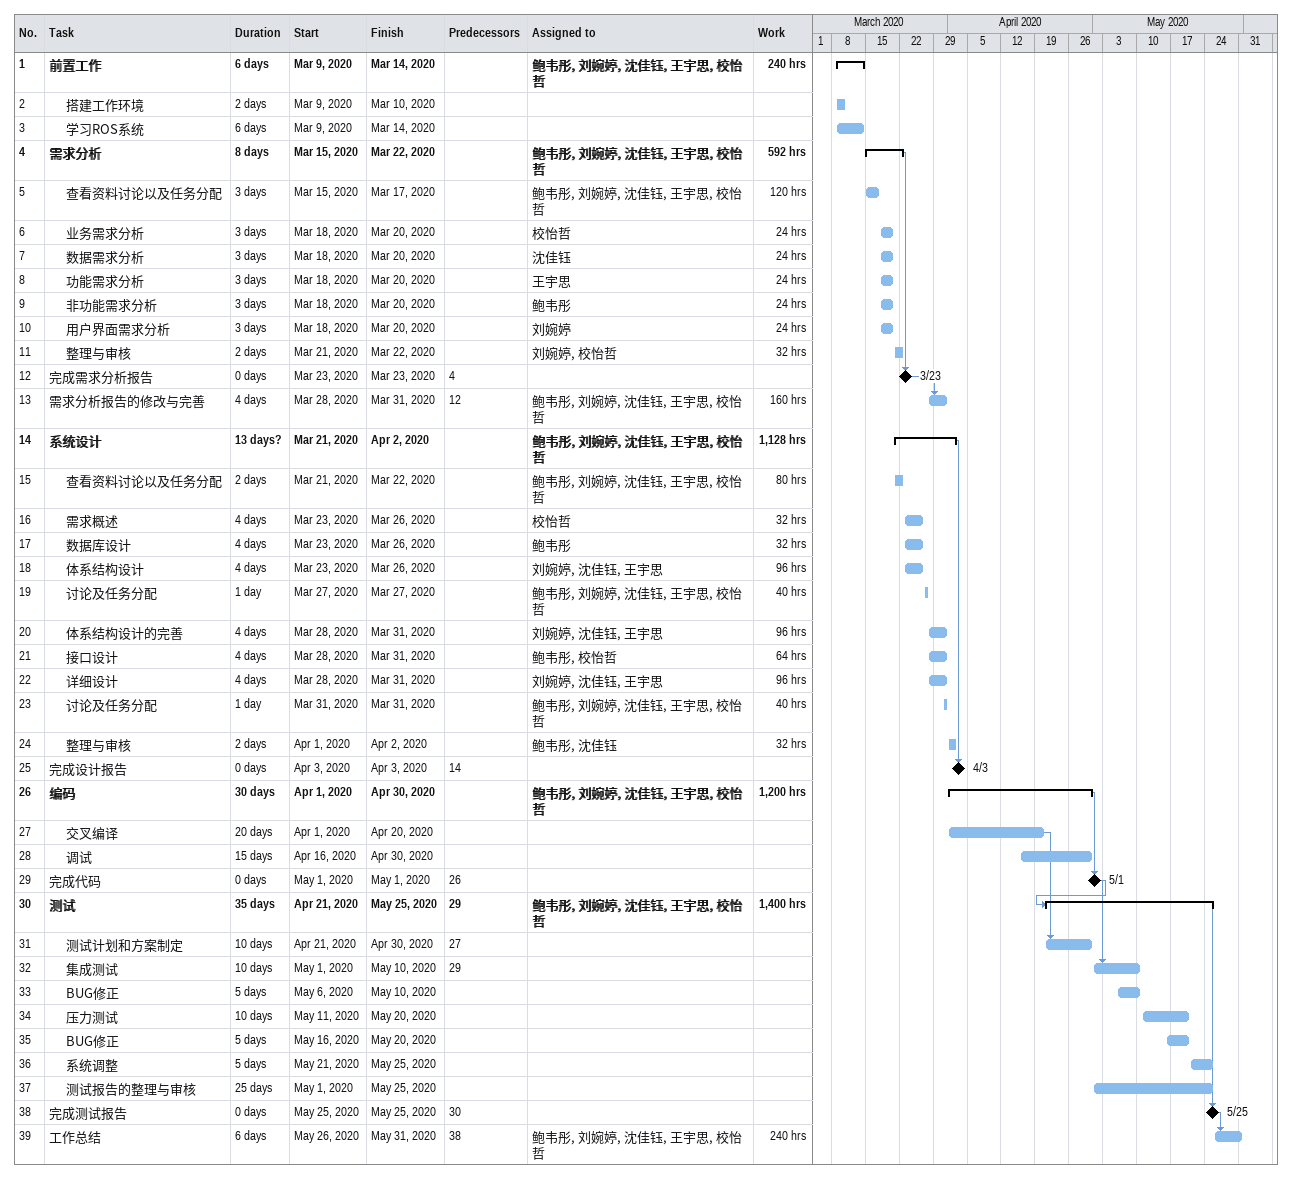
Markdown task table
| ID | Level | Task | Duration | Start | Finish | Predecessors | Resources | Work (h) |
|---|---|---|---|---|---|---|---|---|
| 1 | 1 | **前置工作** | 6d | 2020-03-09 | 2020-03-14 |  | 鲍韦彤, 刘婉婷, 沈佳钰, 王宇思, 校怡哲 | 240 |
| 2 | 2 | 搭建工作环境 | 2d | 2020-03-09 | 2020-03-10 |  |  |  |
| 3 | 2 | 学习ROS系统 | 6d | 2020-03-09 | 2020-03-14 |  |  |  |
| 4 | 1 | **需求分析** | 8d | 2020-03-15 | 2020-03-22 |  | 鲍韦彤, 刘婉婷, 沈佳钰, 王宇思, 校怡哲 | 592 |
| 5 | 2 | 查看资料讨论以及任务分配 | 3d | 2020-03-15 | 2020-03-17 |  | 鲍韦彤, 刘婉婷, 沈佳钰, 王宇思, 校怡哲 | 120 |
| 6 | 2 | 业务需求分析 | 3d | 2020-03-18 | 2020-03-20 |  | 校怡哲 | 24 |
| 7 | 2 | 数据需求分析 | 3d | 2020-03-18 | 2020-03-20 |  | 沈佳钰 | 24 |
| 8 | 2 | 功能需求分析 | 3d | 2020-03-18 | 2020-03-20 |  | 王宇思 | 24 |
| 9 | 2 | 非功能需求分析 | 3d | 2020-03-18 | 2020-03-20 |  | 鲍韦彤 | 24 |
| 10 | 2 | 用户界面需求分析 | 3d | 2020-03-18 | 2020-03-20 |  | 刘婉婷 | 24 |
| 11 | 2 | 整理与审核 | 2d | 2020-03-21 | 2020-03-22 |  | 刘婉婷, 校怡哲 | 32 |
| 12 | 1 | 完成需求分析报告 | 0d | 2020-03-23 | 2020-03-23 | 4 |  |  |
| 13 | 1 | 需求分析报告的修改与完善 | 4d | 2020-03-28 | 2020-03-31 | 12 | 鲍韦彤, 刘婉婷, 沈佳钰, 王宇思, 校怡哲 | 160 |
| 14 | 1 | **系统设计** | 13d? | 2020-03-21 | 2020-04-02 |  | 鲍韦彤, 刘婉婷, 沈佳钰, 王宇思, 校怡哲 | 1128 |
| 15 | 2 | 查看资料讨论以及任务分配 | 2d | 2020-03-21 | 2020-03-22 |  | 鲍韦彤, 刘婉婷, 沈佳钰, 王宇思, 校怡哲 | 80 |
| 16 | 2 | 需求概述 | 4d | 2020-03-23 | 2020-03-26 |  | 校怡哲 | 32 |
| 17 | 2 | 数据库设计 | 4d | 2020-03-23 | 2020-03-26 |  | 鲍韦彤 | 32 |
| 18 | 2 | 体系结构设计 | 4d | 2020-03-23 | 2020-03-26 |  | 刘婉婷, 沈佳钰, 王宇思 | 96 |
| 19 | 2 | 讨论及任务分配 | 1d | 2020-03-27 | 2020-03-27 |  | 鲍韦彤, 刘婉婷, 沈佳钰, 王宇思, 校怡哲 | 40 |
| 20 | 2 | 体系结构设计的完善 | 4d | 2020-03-28 | 2020-03-31 |  | 刘婉婷, 沈佳钰, 王宇思 | 96 |
| 21 | 2 | 接口设计 | 4d | 2020-03-28 | 2020-03-31 |  | 鲍韦彤, 校怡哲 | 64 |
| 22 | 2 | 详细设计 | 4d | 2020-03-28 | 2020-03-31 |  | 刘婉婷, 沈佳钰, 王宇思 | 96 |
| 23 | 2 | 讨论及任务分配 | 1d | 2020-03-31 | 2020-03-31 |  | 鲍韦彤, 刘婉婷, 沈佳钰, 王宇思, 校怡哲 | 40 |
| 24 | 2 | 整理与审核 | 2d | 2020-04-01 | 2020-04-02 |  | 鲍韦彤, 沈佳钰 | 32 |
| 25 | 1 | 完成设计报告 | 0d | 2020-04-03 | 2020-04-03 | 14 |  |  |
| 26 | 1 | **编码** | 30d | 2020-04-01 | 2020-04-30 |  | 鲍韦彤, 刘婉婷, 沈佳钰, 王宇思, 校怡哲 | 1200 |
| 27 | 2 | 交叉编译 | 20d | 2020-04-01 | 2020-04-20 |  |  |  |
| 28 | 2 | 调试 | 15d | 2020-04-16 | 2020-04-30 |  |  |  |
| 29 | 1 | 完成代码 | 0d | 2020-05-01 | 2020-05-01 | 26 |  |  |
| 30 | 1 | **测试** | 35d | 2020-04-21 | 2020-05-25 | 29 | 鲍韦彤, 刘婉婷, 沈佳钰, 王宇思, 校怡哲 | 1400 |
| 31 | 2 | 测试计划和方案制定 | 10d | 2020-04-21 | 2020-04-30 | 27 |  |  |
| 32 | 2 | 集成测试 | 10d | 2020-05-01 | 2020-05-10 | 29 |  |  |
| 33 | 2 | BUG修正 | 5d | 2020-05-06 | 2020-05-10 |  |  |  |
| 34 | 2 | 压力测试 | 10d | 2020-05-11 | 2020-05-20 |  |  |  |
| 35 | 2 | BUG修正 | 5d | 2020-05-16 | 2020-05-20 |  |  |  |
| 36 | 2 | 系统调整 | 5d | 2020-05-21 | 2020-05-25 |  |  |  |
| 37 | 2 | 测试报告的整理与审核 | 25d | 2020-05-01 | 2020-05-25 |  |  |  |
| 38 | 1 | 完成测试报告 | 0d | 2020-05-25 | 2020-05-25 | 30 |  |  |
| 39 | 1 | 工作总结 | 6d | 2020-05-26 | 2020-05-31 | 38 | 鲍韦彤, 刘婉婷, 沈佳钰, 王宇思, 校怡哲 | 240 |
